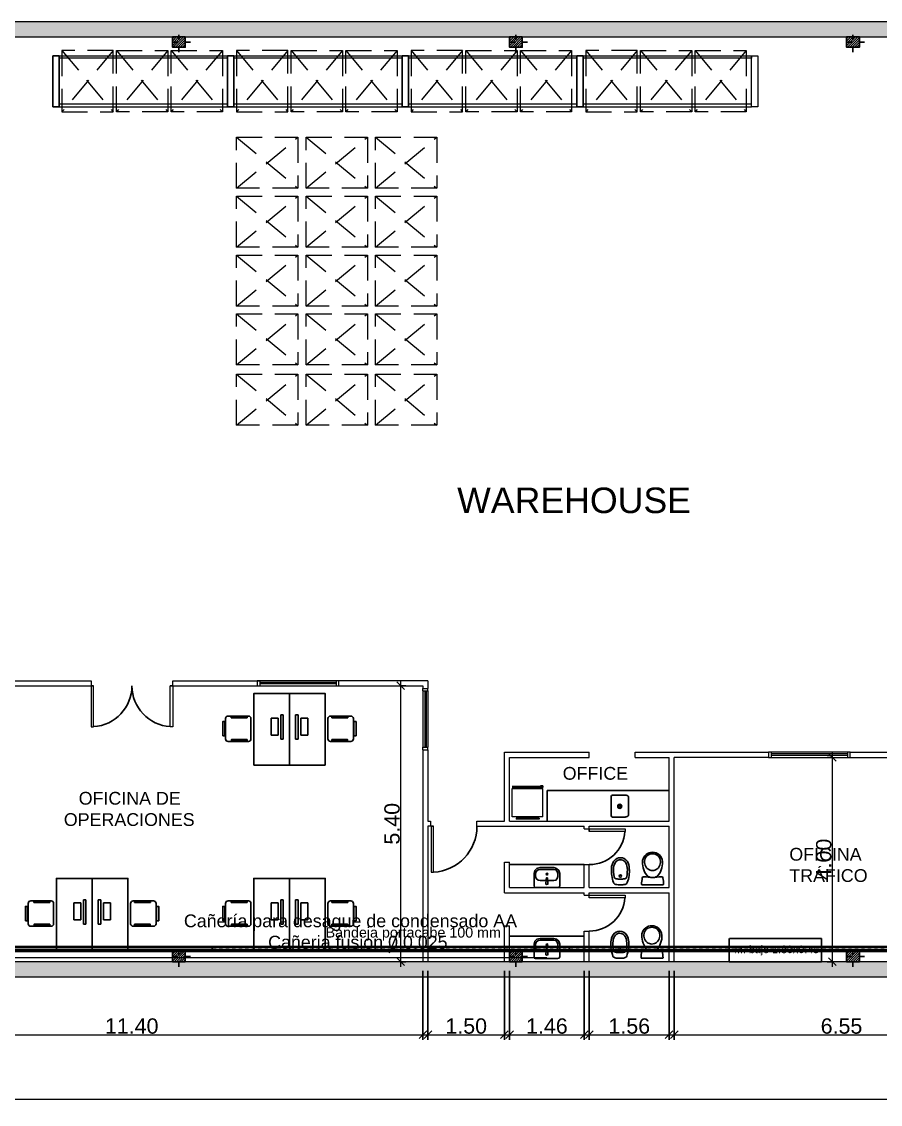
# Model space of a CAD drawing. Header units: millimetres. Extents: x 3262.2 to 3324.2, y 1509.4 to 1605.5.
# Drawn here: x 3295.57 to 3312.38, y 1540.17 to 1561.36 of the extents above; entities that cross this region are included whole.
import ezdxf

# ---------------------------------------------------------------- set-up
doc = ezdxf.new("R2010")
doc.units = ezdxf.units.MM
for name, pattern in [('ACAD_ISO02W100', [15, 12, -3]), ('ACAD_ISO03W100', [30, 12, -18]), ('DASHED', [0.75, 0.5, -0.25])]:
    doc.linetypes.add(name, pattern=pattern)
for name, color, linetype, lineweight in [('000 - COTAS', 252, 'Continuous', 15), ('000 - DURLOCK', 30, 'Continuous', 9), ('000 - MUROS', 7, 'Continuous', 20), ('000 - RACKS', 252, 'Continuous', 0), ('A-CARPINTERIAS', 252, 'Continuous', 0), ('INST AA', 160, 'Continuous', 0)]:
    doc.layers.add(name, color=color, linetype=linetype, lineweight=lineweight)
for name, color, linetype in [('000 - EQUIPAMIENTO', 252, 'Continuous'), ('000 - HATCK DURLOCK', 40, 'Continuous'), ('000 - HATCK MUROS', 252, 'ACAD_ISO03W100'), ('000 - PUERTAS', 252, 'ACAD_ISO03W100'), ('000 - TEXTO', 7, 'ACAD_ISO02W100'), ('IS ELECTRICA - BANDEJAS NUEVA', 140, 'Continuous'), ('IS ILUM NUEVA', 10, 'Continuous'), ('Mobiliario', 8, 'Continuous')]:
    doc.layers.add(name, color=color, linetype=linetype)
doc.styles.add('COTAS', font='arial.ttf')
doc.styles.get("Standard").update_dxf_attribs({"font": 'arial.ttf'})
doc.dimstyles.new('COTAS-100', dxfattribs={"dimtxt": 0.5, "dimasz": 0.15, "dimexe": 0.1, "dimexo": 0.0625, "dimgap": 0.025, "dimtad": 1, "dimzin": 1, "dimdsep": 46, "dimtxsty": 'Standard', "dimblk": 'OBLIQUE', "dimcen": 0.12, "dimdle": 0.1, "dimclrd": 252, "dimclre": 252, "dimclrt": 7, "dimaunit": 1, "dimadec": 5, "dimazin": 0, "dimtfac": 1, "dimtix": 1, "dimtmove": 2, "dimatfit": 3, "dimldrblk": 'OBLIQUE', "dimfxl": 1, "dimlwd": -1, "dimarcsym": 0})

# ---------------------------------------------------------------- blocks, each defined once
blk = doc.blocks.new('000 - COLUMNA 20X25')
h = blk.add_hatch()
h.set_pattern_fill('ANSI31', color=256, scale=0.01)
h.paths.add_polyline_path([(11.904, 109.646), (12.154, 109.646), (12.154, 109.846), (11.904, 109.846)])
at = {"linetype": 'ACAD_ISO03W100', "ltscale": 0.008}
for p, q in [((12.029, 109.546), (12.029, 109.946)), ((12.254, 109.746), (11.804, 109.746))]:
    blk.add_line(p, q, dxfattribs=at)
blk.add_lwpolyline([(12.154, 109.846), (11.904, 109.846), (11.904, 109.646), (12.154, 109.646), (12.154, 109.846)])
blk = doc.blocks.new('000 - EQUIPAMIENTO - RACKS')
at = {"layer": '000 - RACKS'}
blk.add_line((3216.886, 1578.729), (3216.886, 1579.729), dxfattribs=at)
for points in [[(3213.343, 1579.729), (3213.466, 1579.729), (3213.466, 1578.729), (3213.343, 1578.729)], [(3213.466, 1579.679), (3216.763, 1579.679), (3216.763, 1579.729), (3213.466, 1579.729)], [(3216.763, 1579.729), (3216.886, 1579.729), (3216.886, 1578.729), (3216.763, 1578.729)], [(3216.763, 1579.729), (3216.886, 1579.729), (3216.886, 1578.729), (3216.763, 1578.729)], [(3216.886, 1578.729), (3216.886, 1579.729), (3216.763, 1579.729), (3216.763, 1578.729)], [(3213.466, 1578.779), (3216.763, 1578.779), (3216.763, 1578.729), (3213.466, 1578.729)]]:
    blk.add_lwpolyline(points, close=True, dxfattribs=at)
at = {"layer": '000 - RACKS', "linetype": 'DASHED'}
for points in [[(3214.566, 1578.629), (3213.566, 1578.629), (3213.566, 1579.829), (3214.566, 1579.829), (3214.566, 1578.629)], [(3214.566, 1578.629), (3213.566, 1579.829)], [(3213.566, 1578.629), (3214.566, 1579.829)], [(3215.636, 1578.629), (3214.636, 1578.629), (3214.636, 1579.829), (3215.636, 1579.829), (3215.636, 1578.629)], [(3215.636, 1578.629), (3214.636, 1579.829)], [(3214.636, 1578.629), (3215.636, 1579.829)], [(3215.706, 1578.629), (3216.706, 1578.629), (3216.706, 1579.829), (3215.706, 1579.829), (3215.706, 1578.629)], [(3215.706, 1578.629), (3216.706, 1579.829)], [(3216.706, 1578.629), (3215.706, 1579.829)]]:
    blk.add_lwpolyline(points, dxfattribs=at)
blk = doc.blocks.new('IRI-OCASA-Layout R 9$0$OCA_SILLA')
at = {"linetype": 'Continuous'}
for p, q in [((0.055, 0.05), (0.055, 0.448)), ((0.105, 0.498), (0.502, 0.498)), ((0.552, 0.448), (0.552, 0.05)), ((0.502, 0), (0.105, 0))]:
    blk.add_line(p, q, dxfattribs=at)
for points in [[(0.165, 0.466), (0.165, 0.488), (0.475, 0.488), (0.475, 0.466)], [(0, 0.109), (0, 0.389), (0.043, 0.389), (0.043, 0.109)], [(0.168, 0.021), (0.168, 0.039), (0.475, 0.039), (0.475, 0.021)]]:
    blk.add_lwpolyline(points, close=True, dxfattribs=at)
for centre, start, end in [((0.105, 0.448), 90, 180), ((0.502, 0.448), 0, 90), ((0.105, 0.05), 180, 270), ((0.502, 0.05), 270, 0)]:
    blk.add_arc(centre, 0.05, start, end, dxfattribs=at)
blk = doc.blocks.new('000 - MOBILIARIO - PUESTO TRABAJO')
at = {"layer": '000 - EQUIPAMIENTO'}
for p, q in [((-7.103, 63.069), (-7.103, 63.019)), ((-6.626, 63.069), (-7.103, 63.069)), ((-7.103, 63.019), (-6.626, 63.019)), ((-6.707, 62.968), (-7.04, 62.968)), ((-7.04, 62.968), (-7.04, 62.83)), ((-6.707, 62.83), (-6.707, 62.968)), ((-6.626, 63.019), (-6.626, 63.069)), ((-7.04, 62.83), (-6.707, 62.83))]:
    blk.add_line(p, q, dxfattribs=at)
blk.add_lwpolyline([(-6.121, 62.49), (-6.121, 63.19), (-7.521, 63.19), (-7.521, 62.49)], close=True, dxfattribs=at)
at = {"layer": '000 - EQUIPAMIENTO', "rotation": 89.99999999999989}
blk.add_blockref('IRI-OCASA-Layout R 9$0$OCA_SILLA', (-6.583, 61.884), dxfattribs=at)
blk = doc.blocks.new('000 - SANITARIO - BACHA GRANDE')
at = {"layer": '000 - EQUIPAMIENTO'}
for p, q in [((1729.157, 1124.4), (1729.684, 1124.4)), ((1729.116, 1124.07), (1729.116, 1124.358)), ((1729.157, 1124.07), (1729.157, 1124.136)), ((1729.256, 1124.235), (1729.397, 1124.235)), ((1729.435, 1124.235), (1729.577, 1124.235)), ((1729.684, 1124.136), (1729.684, 1124.07)), ((1729.717, 1124.358), (1729.717, 1124.07)), ((1729.577, 1123.971), (1729.256, 1123.971)), ((1729.577, 1123.93), (1729.256, 1123.93))]:
    blk.add_line(p, q, dxfattribs=at)
for points in [[(1729.157, 1124.4), (1729.132, 1124.391), (1729.116, 1124.358)], [(1729.717, 1124.358), (1729.709, 1124.391), (1729.684, 1124.4)], [(1729.256, 1124.235), (1729.206, 1124.227), (1729.173, 1124.185), (1729.157, 1124.136)], [(1729.684, 1124.136), (1729.667, 1124.185), (1729.626, 1124.227), (1729.577, 1124.235)], [(1729.116, 1124.07), (1729.14, 1123.996), (1729.19, 1123.947), (1729.256, 1123.93)], [(1729.157, 1124.07), (1729.173, 1124.021), (1729.206, 1123.979), (1729.256, 1123.971)], [(1729.577, 1123.93), (1729.651, 1123.947), (1729.7, 1123.996), (1729.717, 1124.07)], [(1729.577, 1123.971), (1729.626, 1123.979), (1729.667, 1124.021), (1729.684, 1124.07)]]:
    blk.add_lwpolyline(points, dxfattribs=at)
blk.add_circle((1729.416, 1124.082), 0.02, dxfattribs=at)
for centre, radius, start, end in [((1729.416, 1124.271), 0.0534, 62.6, 117.4058), ((1730.712, 1124.361), 1.321, 181.8266, 188.153), ((1729.416, 1124.177), 0.0123, 194.5262, 345.4796), ((1728.121, 1124.361), 1.321, 351.8527, 358.1792)]:
    blk.add_arc(centre, radius, start, end, dxfattribs=at)
blk = doc.blocks.new('Inodoro')
at = {"layer": '000 - EQUIPAMIENTO'}
for p, q in [((0.267, 0.065), (0.267, 0.078)), ((0.267, 0.065), (0.267, 0.078)), ((0.42, -0.048), (0.42, 0.209)), ((0.42, -0.048), (0.42, 0.209)), ((0.42, 0.002), (0.42, -0.205)), ((0.42, 0.002), (0.42, -0.205)), ((0.268, -0.06), (0.268, -0.077)), ((0.268, -0.06), (0.268, -0.077))]:
    blk.add_line(p, q, dxfattribs=at)
for centre, radius, start, end in [((0.412, -0.407), 0.625, 90, 101.7795), ((0.412, 0.209), 0.008, 0, 90), ((-0.02, 0), 0.197, 93.9636, 180.1195), ((-0.02, 0), 0.197, 93.9636, 180.1195), ((-0.019, 0), 0.167, 143.1165, 180.0594), ((-0.019, 0), 0.167, 143.1165, 180.0594), ((-0.065, 0.035), 0.11, 119.3102, 143.5148), ((-0.065, 0.035), 0.11, 119.3102, 143.5148), ((-0.026, -0.03), 0.186, 52.3975, 119.9438), ((-0.026, -0.03), 0.186, 52.3975, 119.9438), ((-0.019, -0.215), 0.413, 46.4274, 91.9775), ((-0.019, -0.215), 0.413, 46.4274, 91.9775), ((-0.042, -0.019), 0.188, 36.1082, 46.3788), ((-0.042, -0.019), 0.188, 36.1082, 46.3788), ((0, 0), 0.143, 0.0594, 39.9245), ((0, 0), 0.143, 0.0594, 39.9245), ((0, 0), 0.143, 320.1943, 0.0594), ((0, 0), 0.143, 320.1943, 0.0594), ((0.291, 0.177), 0.028, 101.7795, 188.2895), ((-1.027, -0.015), 1.304, 0.7738, 8.2895), ((-1.027, -0.015), 1.304, 0.7738, 8.2895), ((-1.027, 0.02), 1.304, 351.7105, 359.2262), ((-1.027, 0.02), 1.304, 351.7105, 359.2262), ((0.259, 0.078), 0.008, 0.0594, 46.4274), ((0.259, 0.078), 0.008, 0.0594, 46.4274), ((0.275, 0.065), 0.008, 180.0594, 215.4903), ((0.275, 0.065), 0.008, 180.0594, 215.4903), ((0.188, 0.002), 0.1, 29.1287, 35.4903), ((0.188, 0.002), 0.1, 29.1287, 35.4903), ((-0.019, 0), 0.198, 180.0594, 259.4315), ((-0.019, 0), 0.198, 180.0594, 259.4315), ((-0.019, 0), 0.167, 180.0594, 217.0022), ((-0.019, 0), 0.167, 180.0594, 217.0022), ((-0.065, -0.035), 0.11, 216.604, 240.8085), ((-0.065, -0.035), 0.11, 216.604, 240.8085), ((-0.026, 0.03), 0.186, 240.175, 307.7213), ((-0.026, 0.03), 0.186, 240.175, 307.7213), ((-0.02, 0.023), 0.221, 260.6034, 266.4752), ((-0.02, 0.023), 0.221, 260.6034, 266.4752), ((-0.02, 0.215), 0.413, 268.1413, 313.6914), ((-0.02, 0.215), 0.413, 268.1413, 313.6914), ((-0.042, 0.019), 0.188, 313.74, 324.0106), ((-0.042, 0.019), 0.188, 313.74, 324.0106), ((0.291, -0.172), 0.028, 171.7105, 258.2205), ((0.291, -0.172), 0.028, 171.7105, 258.2205), ((0.26, -0.077), 0.008, 313.6914, 0.0594), ((0.26, -0.077), 0.008, 313.6914, 0.0594), ((0.276, -0.06), 0.008, 144.6284, 180.0594), ((0.276, -0.06), 0.008, 144.6284, 180.0594), ((0.188, 0.002), 0.1, 324.6284, 330.8913), ((0.188, 0.002), 0.1, 324.6284, 330.8913), ((0.412, 0.412), 0.625, 258.2205, 270), ((0.412, 0.412), 0.625, 258.2205, 270), ((0.412, -0.205), 0.008, 270, 0), ((0.412, -0.205), 0.008, 270, 0)]:
    blk.add_arc(centre, radius, start, end, dxfattribs=at)
blk = doc.blocks.new('000 - EQUIPAMIENTO - BIDE')
at = {"layer": '000 - EQUIPAMIENTO'}
blk.add_line((9.228, 64.027), (9.228, 64.027), dxfattribs=at)
for points in [[(9.361, 63.835, 0.246826), (9.491, 63.904, 0.151861), (9.536, 64.046, 0.10033), (9.496, 64.322, 0.271364), (9.454, 64.358, 0.042357), (9.361, 64.365, 0.042357), (9.269, 64.358, 0.271364), (9.226, 64.322, 0.10033), (9.187, 64.046, 0.151861), (9.231, 63.904, 0.246826)], [(9.278, 64.249, 0.318789), (9.237, 64.209, 0.069237), (9.228, 64.027, 0.151427), (9.276, 63.912, 0.20471), (9.361, 63.875, 0.20471), (9.447, 63.912, 0.151427), (9.494, 64.027, 0.069237), (9.486, 64.209, 0.318789), (9.444, 64.249, 0.037773), (9.361, 64.255, 0.037773)]]:
    blk.add_lwpolyline(points, format="xyb", close=True, dxfattribs=at)
blk.add_circle((9.361, 64.195), 0.023, dxfattribs=at)
blk = doc.blocks.new('A$C0D016993')
at = {"linetype": 'DASHED'}
for points in [[(0, 1.2), (1, 1.2), (1, 0), (0, 0), (0, 1.2)], [(0, 1.2), (1, 0)], [(1, 1.2), (0, 0)]]:
    blk.add_lwpolyline(points, dxfattribs=at)
blk = doc.blocks.new('000 - EQUIPAMIENTO - BACHA')
at = {"layer": '000 - EQUIPAMIENTO', "ltscale": 0.5}
for p, q in [((12.295, 64.862), (12.545, 64.862)), ((12.265, 64.832), (12.265, 64.462)), ((12.605, 64.832), (12.605, 64.462)), ((12.295, 64.432), (12.545, 64.432))]:
    blk.add_line(p, q, dxfattribs=at)
at = {"layer": '000 - EQUIPAMIENTO'}
for radius in [0.04, 0.02]:
    blk.add_circle((12.434, 64.642), radius, dxfattribs=at)
at = {"layer": '000 - EQUIPAMIENTO', "ltscale": 0.5}
for centre, radius, start, end in [((12.295, 64.832), 0.03, 90, 180), ((12.548, 64.794), 0.0684, 34.075, 92.7949), ((12.295, 64.462), 0.03, 180, 270), ((12.548, 64.501), 0.0684, 267.2051, 325.925)]:
    blk.add_arc(centre, radius, start, end, dxfattribs=at)
blk = doc.blocks.new('000 - EQUIPAMIENTO - HELADERA 060 x 060')
at = {"lineweight": 0}
for p, q in [((6025.443, 1321.332), (6025.443, 1321.932)), ((6025.459, 1321.332), (6025.459, 1321.932)), ((6025.481, 1321.932), (6025.481, 1321.332)), ((6026.037, 1321.932), (6025.481, 1321.932)), ((6026.037, 1321.332), (6026.037, 1321.932)), ((6026.063, 1321.856), (6026.081, 1321.856)), ((6026.063, 1321.408), (6026.063, 1321.856)), ((6026.081, 1321.408), (6026.081, 1321.856)), ((6025.428, 1321.382), (6025.443, 1321.382)), ((6025.428, 1321.332), (6025.428, 1321.382)), ((6025.428, 1321.332), (6025.443, 1321.332)), ((6025.443, 1321.332), (6025.443, 1321.382)), ((6025.443, 1321.332), (6025.459, 1321.332)), ((6026.037, 1321.332), (6025.481, 1321.332)), ((6026.063, 1321.408), (6026.081, 1321.408))]:
    blk.add_line(p, q, dxfattribs=at)
blk = doc.blocks.new('A$C741D6D8E')
at = {"layer": 'Mobiliario'}
for p, q in [((0.455, 1.805), (0, 1.805)), ((0, 1.8), (0, 0)), ((0.455, 0), (0.455, 1.805)), ((0, 0), (0.455, 0))]:
    blk.add_line(p, q, dxfattribs=at)
blk = doc.blocks.new('_OBLIQUE')
at = {"color": 0, "linetype": 'ByBlock'}
blk.add_line((-0.5, -0.5), (0.5, 0.5), dxfattribs=at)
blk = doc.blocks.new('*D26')
at = {"layer": '000 - COTAS', "color": 252, "lineweight": -2, "transparency": 16777216}
for p, q in [((3292.023, 1542.78), (3292.023, 1541.43)), ((3303.425, 1542.78), (3303.425, 1541.43))]:
    blk.add_line(p, q, dxfattribs=at)
at = {"layer": '000 - COTAS', "color": 252, "transparency": 16777216}
blk.add_line((3291.923, 1541.53), (3303.525, 1541.53), dxfattribs=at)
at = {"layer": 'Defpoints', "color": 0, "transparency": 16777216}
for p in [(3292.023, 1542.959), (3303.425, 1542.959), (3303.425, 1541.53)]:
    blk.add_point(p, dxfattribs=at)
at = {"layer": '000 - COTAS', "color": 252, "transparency": 16777216, "xscale": 0.15, "yscale": 0.15, "zscale": 0.15, "rotation": 180}
blk.add_blockref('_OBLIQUE', (3292.023, 1541.53), dxfattribs=at)
at = {"layer": '000 - COTAS', "color": 252, "transparency": 16777216, "xscale": 0.15, "yscale": 0.15, "zscale": 0.15}
blk.add_blockref('_OBLIQUE', (3303.425, 1541.53), dxfattribs=at)
at = {"layer": '000 - COTAS', "color": 7, "transparency": 16777216, "insert": (3297.724, 1541.698), "char_height": 0.3, "attachment_point": 5}
blk.add_mtext('11.40', dxfattribs=at)
blk = doc.blocks.new('*D27')
at = {"layer": '000 - COTAS', "color": 252, "lineweight": -2, "transparency": 16777216}
for p, q in [((3303.525, 1542.78), (3303.525, 1541.43)), ((3305.023, 1542.78), (3305.023, 1541.43))]:
    blk.add_line(p, q, dxfattribs=at)
at = {"layer": '000 - COTAS', "color": 252, "transparency": 16777216}
blk.add_line((3303.425, 1541.53), (3305.123, 1541.53), dxfattribs=at)
at = {"layer": 'Defpoints', "color": 0, "transparency": 16777216}
for p in [(3303.525, 1542.959), (3305.023, 1542.959), (3305.023, 1541.53)]:
    blk.add_point(p, dxfattribs=at)
at = {"layer": '000 - COTAS', "color": 252, "transparency": 16777216, "xscale": 0.15, "yscale": 0.15, "zscale": 0.15, "rotation": 180}
blk.add_blockref('_OBLIQUE', (3303.525, 1541.53), dxfattribs=at)
at = {"layer": '000 - COTAS', "color": 252, "transparency": 16777216, "xscale": 0.15, "yscale": 0.15, "zscale": 0.15}
blk.add_blockref('_OBLIQUE', (3305.023, 1541.53), dxfattribs=at)
at = {"layer": '000 - COTAS', "color": 7, "transparency": 16777216, "insert": (3304.274, 1541.698), "char_height": 0.3, "attachment_point": 5}
blk.add_mtext('1.50', dxfattribs=at)
blk = doc.blocks.new('*D28')
at = {"layer": '000 - COTAS', "color": 252, "lineweight": -2, "transparency": 16777216}
for p, q in [((3305.123, 1542.78), (3305.123, 1541.43)), ((3306.585, 1542.78), (3306.585, 1541.43))]:
    blk.add_line(p, q, dxfattribs=at)
at = {"layer": '000 - COTAS', "color": 252, "transparency": 16777216}
blk.add_line((3305.023, 1541.53), (3306.685, 1541.53), dxfattribs=at)
at = {"layer": 'Defpoints', "color": 0, "transparency": 16777216}
for p in [(3305.123, 1542.959), (3306.585, 1542.959), (3306.585, 1541.53)]:
    blk.add_point(p, dxfattribs=at)
at = {"layer": '000 - COTAS', "color": 252, "transparency": 16777216, "xscale": 0.15, "yscale": 0.15, "zscale": 0.15, "rotation": 180}
blk.add_blockref('_OBLIQUE', (3305.123, 1541.53), dxfattribs=at)
at = {"layer": '000 - COTAS', "color": 252, "transparency": 16777216, "xscale": 0.15, "yscale": 0.15, "zscale": 0.15}
blk.add_blockref('_OBLIQUE', (3306.585, 1541.53), dxfattribs=at)
at = {"layer": '000 - COTAS', "color": 7, "transparency": 16777216, "insert": (3305.854, 1541.698), "char_height": 0.3, "attachment_point": 5}
blk.add_mtext('1.46', dxfattribs=at)
blk = doc.blocks.new('*D29')
at = {"layer": '000 - COTAS', "color": 252, "lineweight": -2, "transparency": 16777216}
for p, q in [((3306.685, 1542.78), (3306.685, 1541.43)), ((3308.248, 1542.78), (3308.248, 1541.43))]:
    blk.add_line(p, q, dxfattribs=at)
at = {"layer": '000 - COTAS', "color": 252, "transparency": 16777216}
blk.add_line((3306.585, 1541.53), (3308.348, 1541.53), dxfattribs=at)
at = {"layer": 'Defpoints', "color": 0, "transparency": 16777216}
for p in [(3306.685, 1542.959), (3308.248, 1542.959), (3308.248, 1541.53)]:
    blk.add_point(p, dxfattribs=at)
at = {"layer": '000 - COTAS', "color": 252, "transparency": 16777216, "xscale": 0.15, "yscale": 0.15, "zscale": 0.15, "rotation": 180}
blk.add_blockref('_OBLIQUE', (3306.685, 1541.53), dxfattribs=at)
at = {"layer": '000 - COTAS', "color": 252, "transparency": 16777216, "xscale": 0.15, "yscale": 0.15, "zscale": 0.15}
blk.add_blockref('_OBLIQUE', (3308.248, 1541.53), dxfattribs=at)
at = {"layer": '000 - COTAS', "color": 7, "transparency": 16777216, "insert": (3307.467, 1541.698), "char_height": 0.3, "attachment_point": 5}
blk.add_mtext('1.56', dxfattribs=at)
blk = doc.blocks.new('*D30')
at = {"layer": '000 - COTAS', "color": 252, "lineweight": -2, "transparency": 16777216}
for p, q in [((3308.348, 1542.78), (3308.348, 1541.43)), ((3314.898, 1542.78), (3314.898, 1541.43))]:
    blk.add_line(p, q, dxfattribs=at)
at = {"layer": '000 - COTAS', "color": 252, "transparency": 16777216}
blk.add_line((3308.248, 1541.53), (3314.998, 1541.53), dxfattribs=at)
at = {"layer": 'Defpoints', "color": 0, "transparency": 16777216}
for p in [(3308.348, 1542.959), (3314.898, 1542.959), (3314.898, 1541.53)]:
    blk.add_point(p, dxfattribs=at)
at = {"layer": '000 - COTAS', "color": 252, "transparency": 16777216, "xscale": 0.15, "yscale": 0.15, "zscale": 0.15, "rotation": 180}
blk.add_blockref('_OBLIQUE', (3308.348, 1541.53), dxfattribs=at)
at = {"layer": '000 - COTAS', "color": 252, "transparency": 16777216, "xscale": 0.15, "yscale": 0.15, "zscale": 0.15}
blk.add_blockref('_OBLIQUE', (3314.898, 1541.53), dxfattribs=at)
at = {"layer": '000 - COTAS', "color": 7, "transparency": 16777216, "insert": (3311.623, 1541.698), "char_height": 0.3, "attachment_point": 5}
blk.add_mtext('6.55', dxfattribs=at)
blk = doc.blocks.new('*D33')
at = {"layer": '000 - COTAS', "color": 252, "transparency": 16777216}
blk.add_line((3302.991, 1542.859), (3302.991, 1548.459), dxfattribs=at)
at = {"layer": '000 - COTAS', "color": 252, "lineweight": -2, "transparency": 16777216}
for p, q in [((3302.991, 1548.359), (3303.091, 1548.359)), ((3302.991, 1542.959), (3303.091, 1542.959))]:
    blk.add_line(p, q, dxfattribs=at)
at = {"layer": 'Defpoints', "color": 0, "transparency": 16777216}
for p in [(3302.991, 1548.359), (3302.991, 1548.359), (3302.991, 1542.959)]:
    blk.add_point(p, dxfattribs=at)
at = {"layer": '000 - COTAS', "color": 252, "transparency": 16777216, "xscale": 0.15, "yscale": 0.15, "zscale": 0.15}
for p, rotation in [((3302.991, 1548.359), 90), ((3302.991, 1542.959), 270)]:
    blk.add_blockref('_OBLIQUE', p, dxfattribs=dict(at, rotation=rotation))
at = {"layer": '000 - COTAS', "color": 7, "transparency": 16777216, "insert": (3302.823, 1545.659), "char_height": 0.3, "attachment_point": 5, "rotation": 90}
blk.add_mtext('5.40', dxfattribs=at)
blk = doc.blocks.new('*D34')
at = {"layer": '000 - COTAS', "color": 252, "transparency": 16777216}
blk.add_line((3311.445, 1542.859), (3311.445, 1547.059), dxfattribs=at)
at = {"layer": '000 - COTAS', "color": 252, "lineweight": -2, "transparency": 16777216}
for p, q in [((3311.445, 1546.959), (3311.345, 1546.959)), ((3311.445, 1542.959), (3311.345, 1542.959))]:
    blk.add_line(p, q, dxfattribs=at)
at = {"layer": 'Defpoints', "color": 0, "transparency": 16777216}
for p in [(3311.445, 1546.959), (3311.445, 1546.959), (3311.445, 1542.959)]:
    blk.add_point(p, dxfattribs=at)
at = {"layer": '000 - COTAS', "color": 252, "transparency": 16777216, "xscale": 0.15, "yscale": 0.15, "zscale": 0.15}
for p, rotation in [((3311.445, 1546.959), 90), ((3311.445, 1542.959), 270)]:
    blk.add_blockref('_OBLIQUE', p, dxfattribs=dict(at, rotation=rotation))
at = {"layer": '000 - COTAS', "color": 7, "transparency": 16777216, "insert": (3311.277, 1544.959), "char_height": 0.3, "attachment_point": 5, "rotation": 90}
blk.add_mtext('4.00', dxfattribs=at)
blk = doc.blocks.new('*D39')
at = {"layer": '000 - COTAS', "color": 252, "lineweight": -2, "transparency": 16777216}
for p, q in [((3265.223, 1541.517), (3265.223, 1540.167)), ((3320.873, 1541.517), (3320.873, 1540.167))]:
    blk.add_line(p, q, dxfattribs=at)
at = {"layer": '000 - COTAS', "color": 252, "transparency": 16777216}
blk.add_line((3265.123, 1540.267), (3320.973, 1540.267), dxfattribs=at)
at = {"layer": 'Defpoints', "color": 0, "transparency": 16777216}
for p in [(3265.223, 1542.659), (3320.873, 1542.659), (3320.873, 1540.267)]:
    blk.add_point(p, dxfattribs=at)
at = {"layer": '000 - COTAS', "color": 252, "transparency": 16777216, "xscale": 0.15, "yscale": 0.15, "zscale": 0.15, "rotation": 180}
blk.add_blockref('_OBLIQUE', (3265.223, 1540.267), dxfattribs=at)
at = {"layer": '000 - COTAS', "color": 252, "transparency": 16777216, "xscale": 0.15, "yscale": 0.15, "zscale": 0.15}
blk.add_blockref('_OBLIQUE', (3320.873, 1540.267), dxfattribs=at)
at = {"layer": '000 - COTAS', "color": 7, "transparency": 16777216, "insert": (3293.048, 1540.435), "char_height": 0.3, "attachment_point": 5}
blk.add_mtext('55.65', dxfattribs=at)
blk = doc.blocks.new('*U77')
h = blk.add_hatch()
h.set_pattern_fill('DASH', color=256, scale=0.02, style=0)
h.set_pattern_definition([(0, (16.14537, -0.21601), (0.0635, 0.0635), [0.0635, -0.0635])])
h.paths.add_polyline_path([(0, 0.084), (11.175, 0.084), (11.175, 0.016), (0, 0.016)])
for points in [[(0, 0.1), (11.175, 0.1), (11.175, 0.084), (0, 0.084)], [(0, 0.084), (11.175, 0.084), (11.175, 0.016), (0, 0.016)], [(0, 0.016), (11.175, 0.016), (11.175, 0), (0, 0)]]:
    blk.add_lwpolyline(points, close=True)
blk = doc.blocks.new('*U75')
h = blk.add_hatch()
h.set_pattern_fill('DASH', color=256, scale=0.02, style=0)
h.set_pattern_definition([(0, (11.95868, -0.21601), (0.0635, 0.0635), [0.0635, -0.0635])])
h.paths.add_polyline_path([(0, 0.084), (6.989, 0.084), (6.989, 0.016), (0, 0.016)])
for points in [[(0, 0.1), (6.989, 0.1), (6.989, 0.084), (0, 0.084)], [(0, 0.084), (6.989, 0.084), (6.989, 0.016), (0, 0.016)], [(0, 0.016), (6.989, 0.016), (6.989, 0), (0, 0)]]:
    blk.add_lwpolyline(points, close=True)

msp = doc.modelspace()

# ---------------------------------------------------------------- hatches: boundary and pattern name
at = {"layer": '000 - HATCK MUROS', "transparency": 33554687}
h = msp.add_hatch(color=256, dxfattribs=at)
h.dxf.hatch_style = 1
h.paths.add_polyline_path([(3265.523, 1542.959), (3265.523, 1561.059), (3277.323, 1561.059), (3277.323, 1553.459), (3278.973, 1553.459), (3278.973, 1553.759), (3277.623, 1553.759), (3277.623, 1561.359), (3265.223, 1561.359), (3265.223, 1542.659), (3322.223, 1542.659), (3322.223, 1542.959)])
h = msp.add_hatch(color=256, dxfattribs=at)
h.dxf.hatch_style = 1
h.paths.add_polyline_path([(3322.223, 1561.059), (3322.223, 1561.359), (3293.823, 1561.359), (3293.823, 1553.759), (3286.523, 1553.759), (3286.523, 1553.459), (3294.123, 1553.459), (3294.123, 1561.059)])
h.paths.add_polyline_path([(3292.173, 1553.509), (3292.048, 1553.409), (3292.048, 1553.509), (3291.923, 1553.509), (3291.823, 1553.609), (3291.923, 1553.609), (3291.923, 1553.709), (3292.048, 1553.809), (3292.048, 1553.709), (3292.173, 1553.709), (3292.273, 1553.609), (3292.173, 1553.609)], flags=17)

# ---------------------------------------------------------------- linework, layer by layer
at = {"layer": '000 - DURLOCK'}
for p, q in [((3296.929, 1548.459), (3296.929, 1548.359)), ((3298.529, 1548.359), (3298.529, 1548.459)), ((3300.182, 1548.459), (3300.182, 1548.359)), ((3301.782, 1548.359), (3301.782, 1548.459)), ((3303.525, 1548.459), (3301.782, 1548.459)), ((3301.782, 1548.359), (3303.425, 1548.359)), ((3303.425, 1548.309), (3303.525, 1548.309)), ((3303.425, 1547.109), (3303.525, 1547.109)), ((3305.023, 1547.059), (3306.685, 1547.059)), ((3305.023, 1545.709), (3305.023, 1547.059)), ((3306.685, 1546.959), (3306.685, 1547.059)), ((3307.585, 1546.959), (3307.585, 1547.059)), ((3307.585, 1547.059), (3308.348, 1547.059)), ((3308.348, 1547.059), (3310.195, 1547.059)), ((3310.195, 1547.059), (3310.195, 1546.959)), ((3311.795, 1546.959), (3311.795, 1547.059)), ((3311.795, 1547.059), (3313.848, 1547.059)), ((3305.123, 1546.959), (3306.685, 1546.959)), ((3305.123, 1545.709), (3305.123, 1546.959)), ((3307.585, 1546.959), (3308.248, 1546.959)), ((3308.248, 1545.709), (3308.248, 1546.959)), ((3308.348, 1542.959), (3308.348, 1546.959)), ((3310.195, 1546.959), (3308.348, 1546.959)), ((3311.795, 1546.959), (3313.698, 1546.959)), ((3303.525, 1545.709), (3303.575, 1545.709)), ((3303.575, 1545.609), (3303.525, 1545.609)), ((3303.575, 1545.709), (3303.575, 1545.609)), ((3304.485, 1545.709), (3305.023, 1545.709)), ((3304.485, 1545.609), (3304.485, 1545.709)), ((3304.485, 1545.609), (3305.023, 1545.609)), ((3305.023, 1545.609), (3306.585, 1545.609)), ((3305.123, 1545.709), (3308.248, 1545.709)), ((3306.585, 1545.559), (3306.585, 1545.609)), ((3306.585, 1545.559), (3306.685, 1545.559)), ((3306.685, 1545.559), (3306.685, 1545.609)), ((3306.685, 1545.609), (3308.248, 1545.609)), ((3308.248, 1544.409), (3308.248, 1545.609)), ((3305.023, 1544.309), (3305.023, 1544.909)), ((3305.023, 1544.909), (3305.123, 1544.909)), ((3305.123, 1544.409), (3305.123, 1544.909)), ((3306.585, 1544.409), (3306.585, 1544.859)), ((3306.585, 1544.859), (3306.685, 1544.859)), ((3306.685, 1544.409), (3306.685, 1544.859)), ((3305.023, 1544.309), (3306.585, 1544.309)), ((3305.123, 1544.409), (3306.585, 1544.409)), ((3306.585, 1544.259), (3306.585, 1544.309)), ((3306.685, 1544.409), (3308.248, 1544.409)), ((3306.685, 1544.309), (3308.248, 1544.309)), ((3306.685, 1544.259), (3306.685, 1544.309)), ((3308.248, 1542.959), (3308.248, 1544.309)), ((3306.585, 1544.259), (3306.685, 1544.259)), ((3305.023, 1542.959), (3305.023, 1543.659)), ((3305.023, 1543.659), (3305.123, 1543.659)), ((3305.123, 1542.959), (3305.123, 1543.659)), ((3306.585, 1542.959), (3306.585, 1543.559)), ((3306.585, 1543.559), (3306.685, 1543.559)), ((3306.685, 1542.959), (3306.685, 1543.559))]:
    msp.add_line(p, q, dxfattribs=at)
for points in [[(3295.276, 1548.459), (3296.929, 1548.459)], [(3295.276, 1548.359), (3296.929, 1548.359)], [(3298.529, 1548.459), (3300.232, 1548.459)], [(3298.529, 1548.359), (3300.232, 1548.359)], [(3303.425, 1548.359), (3303.425, 1548.309)], [(3303.525, 1548.459), (3303.525, 1548.309)], [(3303.425, 1547.109), (3303.425, 1542.959)], [(3303.525, 1547.109), (3303.525, 1545.709)], [(3303.525, 1545.609), (3303.525, 1542.959)]]:
    msp.add_lwpolyline(points, dxfattribs=at)
at = {"layer": '000 - EQUIPAMIENTO'}
for p, q in [((3305.862, 1545.709), (3305.862, 1546.309)), ((3305.862, 1546.309), (3308.248, 1546.309)), ((3306.586, 1544.859), (3305.123, 1544.859)), ((3306.585, 1543.459), (3305.123, 1543.459))]:
    msp.add_line(p, q, dxfattribs=at)
at = {"layer": '000 - MUROS'}
for points in [[(3286.523, 1553.759), (3293.823, 1553.759), (3293.823, 1561.359), (3322.223, 1561.359), (3322.223, 1561.059)], [(3322.223, 1542.959), (3265.523, 1542.959), (3265.523, 1561.059), (3277.323, 1561.059), (3277.323, 1553.459), (3278.973, 1553.459)], [(3286.523, 1553.459), (3294.123, 1553.459), (3294.123, 1561.059), (3322.223, 1561.059)], [(3322.223, 1542.959), (3322.223, 1542.659), (3265.223, 1542.659)]]:
    msp.add_lwpolyline(points, dxfattribs=at)
at = {"layer": '000 - PUERTAS'}
for p, q in [((3296.979, 1548.359), (3296.929, 1548.359)), ((3298.479, 1548.359), (3298.529, 1548.359)), ((3303.635, 1545.609), (3303.585, 1545.609)), ((3306.685, 1545.509), (3306.685, 1545.559))]:
    msp.add_line(p, q, dxfattribs=at)
for centre, radius, start, end in [((3296.929, 1548.359), 0.8, 273.5833, 0), ((3298.529, 1548.359), 0.8, 180, 266.4167), ((3303.585, 1545.609), 0.9, 273.1847, 0), ((3306.685, 1545.559), 0.7, 270, 355.904), ((3306.685, 1544.259), 0.7, 270, 355.904)]:
    msp.add_arc(centre, radius, start, end, dxfattribs=at)
at = {"layer": 'A-CARPINTERIAS', "color": 2}
for p, q in [((3296.929, 1548.359), (3296.929, 1547.559)), ((3296.979, 1547.559), (3296.979, 1548.359)), ((3298.479, 1547.559), (3298.479, 1548.359)), ((3298.529, 1548.359), (3298.529, 1547.559)), ((3300.232, 1548.459), (3300.182, 1548.459)), ((3300.182, 1548.359), (3300.232, 1548.359)), ((3300.232, 1548.459), (3300.232, 1548.359)), ((3301.732, 1548.425), (3300.232, 1548.425)), ((3301.732, 1548.395), (3300.232, 1548.395)), ((3301.732, 1548.359), (3301.732, 1548.459)), ((3301.782, 1548.459), (3301.732, 1548.459)), ((3301.732, 1548.359), (3301.782, 1548.359)), ((3303.425, 1548.259), (3303.425, 1548.309)), ((3303.525, 1548.259), (3303.525, 1548.309)), ((3303.425, 1548.259), (3303.525, 1548.259)), ((3303.461, 1548.259), (3303.461, 1547.159)), ((3303.491, 1548.259), (3303.491, 1547.159)), ((3296.929, 1547.559), (3296.979, 1547.559)), ((3298.529, 1547.559), (3298.479, 1547.559)), ((3303.425, 1547.159), (3303.525, 1547.159)), ((3303.425, 1547.109), (3303.425, 1547.159)), ((3303.525, 1547.109), (3303.525, 1547.159)), ((3310.245, 1547.059), (3310.195, 1547.059)), ((3310.245, 1547.059), (3310.245, 1546.959)), ((3311.745, 1547.025), (3310.245, 1547.025)), ((3311.745, 1546.959), (3311.745, 1547.059)), ((3311.795, 1547.059), (3311.745, 1547.059)), ((3310.195, 1546.959), (3310.245, 1546.959)), ((3311.745, 1546.995), (3310.245, 1546.995)), ((3311.745, 1546.959), (3311.795, 1546.959)), ((3303.585, 1545.609), (3303.585, 1544.709)), ((3303.635, 1544.709), (3303.635, 1545.609)), ((3306.685, 1545.559), (3307.385, 1545.559)), ((3307.385, 1545.559), (3307.385, 1545.509)), ((3307.385, 1545.509), (3306.685, 1545.509)), ((3303.585, 1544.709), (3303.635, 1544.709)), ((3306.685, 1544.259), (3307.385, 1544.259)), ((3306.685, 1544.209), (3306.685, 1544.259)), ((3307.385, 1544.209), (3306.685, 1544.209)), ((3307.385, 1544.259), (3307.385, 1544.209))]:
    msp.add_line(p, q, dxfattribs=at)
at = {"layer": 'A-CARPINTERIAS', "color": 252}
for p, q in [((3301.782, 1548.459), (3300.232, 1548.459)), ((3300.232, 1548.359), (3301.782, 1548.359)), ((3311.745, 1547.059), (3310.245, 1547.059)), ((3310.245, 1546.959), (3311.745, 1546.959))]:
    msp.add_line(p, q, dxfattribs=at)
for points in [[(3303.425, 1548.259), (3303.425, 1547.159)], [(3303.525, 1548.259), (3303.525, 1547.159)]]:
    msp.add_lwpolyline(points, dxfattribs=at)
at = {"layer": 'INST AA'}
for p, q in [((3302.935, 1543.537), (3302.765, 1543.123)), ((3290.45, 1543.042), (3305.856, 1543.042))]:
    msp.add_line(p, q, dxfattribs=at)
at = {"layer": 'IS ILUM NUEVA'}
msp.add_line((3319.822, 1543.201), (3288.154, 1543.201), dxfattribs=at)

# ---------------------------------------------------------------- block references
at = {"linetype": 'ACAD_ISO03W100'}
for p in [(3286.619, 1451.213), (3293.219, 1451.213), (3299.819, 1451.213), (3286.619, 1433.313), (3293.219, 1433.313), (3299.819, 1433.313)]:
    msp.add_blockref('000 - COLUMNA 20X25', p, dxfattribs=at)
at = {"layer": '000 - DURLOCK', "rotation": 179.9999999999999}
for p in [(6513.065, 3139.421), (6516.485, 3139.421), (6519.905, 3139.421), (6523.325, 3139.421)]:
    msp.add_blockref('000 - EQUIPAMIENTO - RACKS', p, dxfattribs=at)
at = {"layer": '000 - EQUIPAMIENTO', "xscale": -1, "rotation": 90}
for name, p in [('000 - EQUIPAMIENTO - HELADERA 060 x 060', (4627.109, 7571.83)), ('A$C741D6D8E', (3311.228, 1543.414))]:
    msp.add_blockref(name, p, dxfattribs=at)
at = {"layer": '000 - EQUIPAMIENTO'}
msp.add_blockref('000 - EQUIPAMIENTO - BACHA', (3294.846, 1481.359), dxfattribs=at)
for name, p, rotation in [('000 - EQUIPAMIENTO - BIDE', (3316.655, 1608.83), 180), ('Inodoro', (3307.922, 1544.886), 270), ('Inodoro', (3307.91, 1543.447), 270), ('000 - EQUIPAMIENTO - BIDE', (3316.643, 1607.392), 180)]:
    msp.add_blockref(name, p, dxfattribs=dict(at, rotation=rotation))
at = {"layer": '000 - EQUIPAMIENTO', "xscale": 0.8334435145998278, "yscale": 0.8334435145998278, "zscale": 0.8334435145998278, "rotation": 180}
for p in [(4747.226, 2481.533), (4747.226, 2480.148)]:
    msp.add_blockref('000 - SANITARIO - BACHA GRANDE', p, dxfattribs=at)
at = {"layer": '000 - HATCK DURLOCK', "rotation": 269.9999999999999}
for p in [(3237.623, 1540.686), (3233.759, 1537.069), (3237.623, 1537.069)]:
    msp.add_blockref('000 - MOBILIARIO - PUESTO TRABAJO', p, dxfattribs=at)
at = {"layer": '000 - HATCK DURLOCK', "xscale": -1, "rotation": 90}
for p in [(3364.003, 1540.686), (3360.139, 1537.069), (3364.003, 1537.069)]:
    msp.add_blockref('000 - MOBILIARIO - PUESTO TRABAJO', p, dxfattribs=at)
at = {"layer": '000 - RACKS', "rotation": 90}
for p in [(3300.979, 1558.097), (3302.34, 1558.097), (3303.697, 1558.097), (3300.979, 1556.946), (3302.34, 1556.946), (3303.697, 1556.946), (3300.979, 1555.791), (3302.34, 1555.791), (3303.697, 1555.791), (3300.979, 1554.64), (3302.34, 1554.64), (3303.697, 1554.64), (3300.979, 1553.46), (3302.34, 1553.46), (3303.697, 1553.46)]:
    msp.add_blockref('A$C0D016993', p, dxfattribs=at)
at = {"layer": 'IS ELECTRICA - BANDEJAS NUEVA', "rotation": 180}
for name, p in [('*U77', (3299.3, 1543.259)), ('*U75', (3306.289, 1543.259)), ('*U75', (3313.278, 1543.259))]:
    msp.add_blockref(name, p, dxfattribs=at)

# ---------------------------------------------------------------- texts
at = {"layer": '000 - EQUIPAMIENTO', "insert": (3309.518, 1543.276), "char_height": 0.15, "attachment_point": 1, "style": 'COTAS'}
msp.add_mtext_dynamic_manual_height_columns('M. bajo 1.80x0.45', width=1.81634, gutter_width=0.75, heights=[0], dxfattribs=at)
at = {"layer": '000 - TEXTO', "attachment_point": 1}
for s, width, insert, char_height in [('WAREHOUSE', 6.08761, (3304.097, 1552.24), 0.5), ('OFFICE', 6.08761, (3306.164, 1546.771), 0.25), ('   OFICINA DE \\POPERACIONES', 6.08761, (3296.395, 1546.283), 0.25), ('OFICINA\\PTRÁFICO', 1.51632, (3310.601, 1545.187), 0.25)]:
    msp.add_mtext_dynamic_manual_height_columns(s, width=width, gutter_width=12.5, heights=[0], dxfattribs=dict(at, insert=insert, char_height=char_height))
at = {"layer": 'INST AA', "insert": (3297.873, 1543.884), "char_height": 0.25, "attachment_point": 1}
msp.add_mtext_dynamic_manual_height_columns('         Cañería para desague de condensado AA\\P                          Cañeria fusion 0 0.025 ', width=7.70923, gutter_width=12.5, heights=[0], dxfattribs=at)
at = {"layer": 'IS ILUM NUEVA', "color": 0, "insert": (3301.521, 1543.632), "char_height": 0.2, "attachment_point": 1}
msp.add_mtext_dynamic_manual_height_columns('Bandeja portacabe 100 mm', width=5.29754, gutter_width=12.5, heights=[0], dxfattribs=at)

# ---------------------------------------------------------------- dimensions: what is measured, and where the dimension line sits
at = {"layer": '000 - COTAS'}
for base, p1, p2, picture, middle in [((3302.991, 1548.359), (3302.991, 1542.959), (3302.991, 1548.359), '*D33', (3302.823, 1545.659)), ((3311.445, 1546.959), (3311.445, 1542.959), (3311.445, 1546.959), '*D34', (3311.277, 1544.959))]:
    dim = msp.add_linear_dim(base=base, p1=p1, p2=p2, angle=90, dimstyle='COTAS-100', override={"dimtxt": 0.3, "dimgap": 0.015}, dxfattribs=at)
    dim.commit()
    dim.dimension.update_dxf_attribs({"geometry": picture, "text_midpoint": middle})
for base, p1, p2, picture, middle in [((3303.425, 1541.53), (3292.023, 1542.959), (3303.425, 1542.959), '*D26', (3297.724, 1541.698)), ((3305.023, 1541.53), (3303.525, 1542.959), (3305.023, 1542.959), '*D27', (3304.274, 1541.698)), ((3306.585, 1541.53), (3305.123, 1542.959), (3306.585, 1542.959), '*D28', (3305.854, 1541.698)), ((3308.248, 1541.53), (3306.685, 1542.959), (3308.248, 1542.959), '*D29', (3307.467, 1541.698)), ((3314.898, 1541.53), (3308.348, 1542.959), (3314.898, 1542.959), '*D30', (3311.623, 1541.698)), ((3320.873, 1540.267), (3265.223, 1542.659), (3320.873, 1542.659), '*D39', (3293.048, 1540.435))]:
    dim = msp.add_linear_dim(base=base, p1=p1, p2=p2, dimstyle='COTAS-100', override={"dimtxt": 0.3, "dimgap": 0.015}, dxfattribs=at)
    dim.commit()
    dim.dimension.update_dxf_attribs({"geometry": picture, "text_midpoint": middle})

doc.saveas('drawing.dxf')
